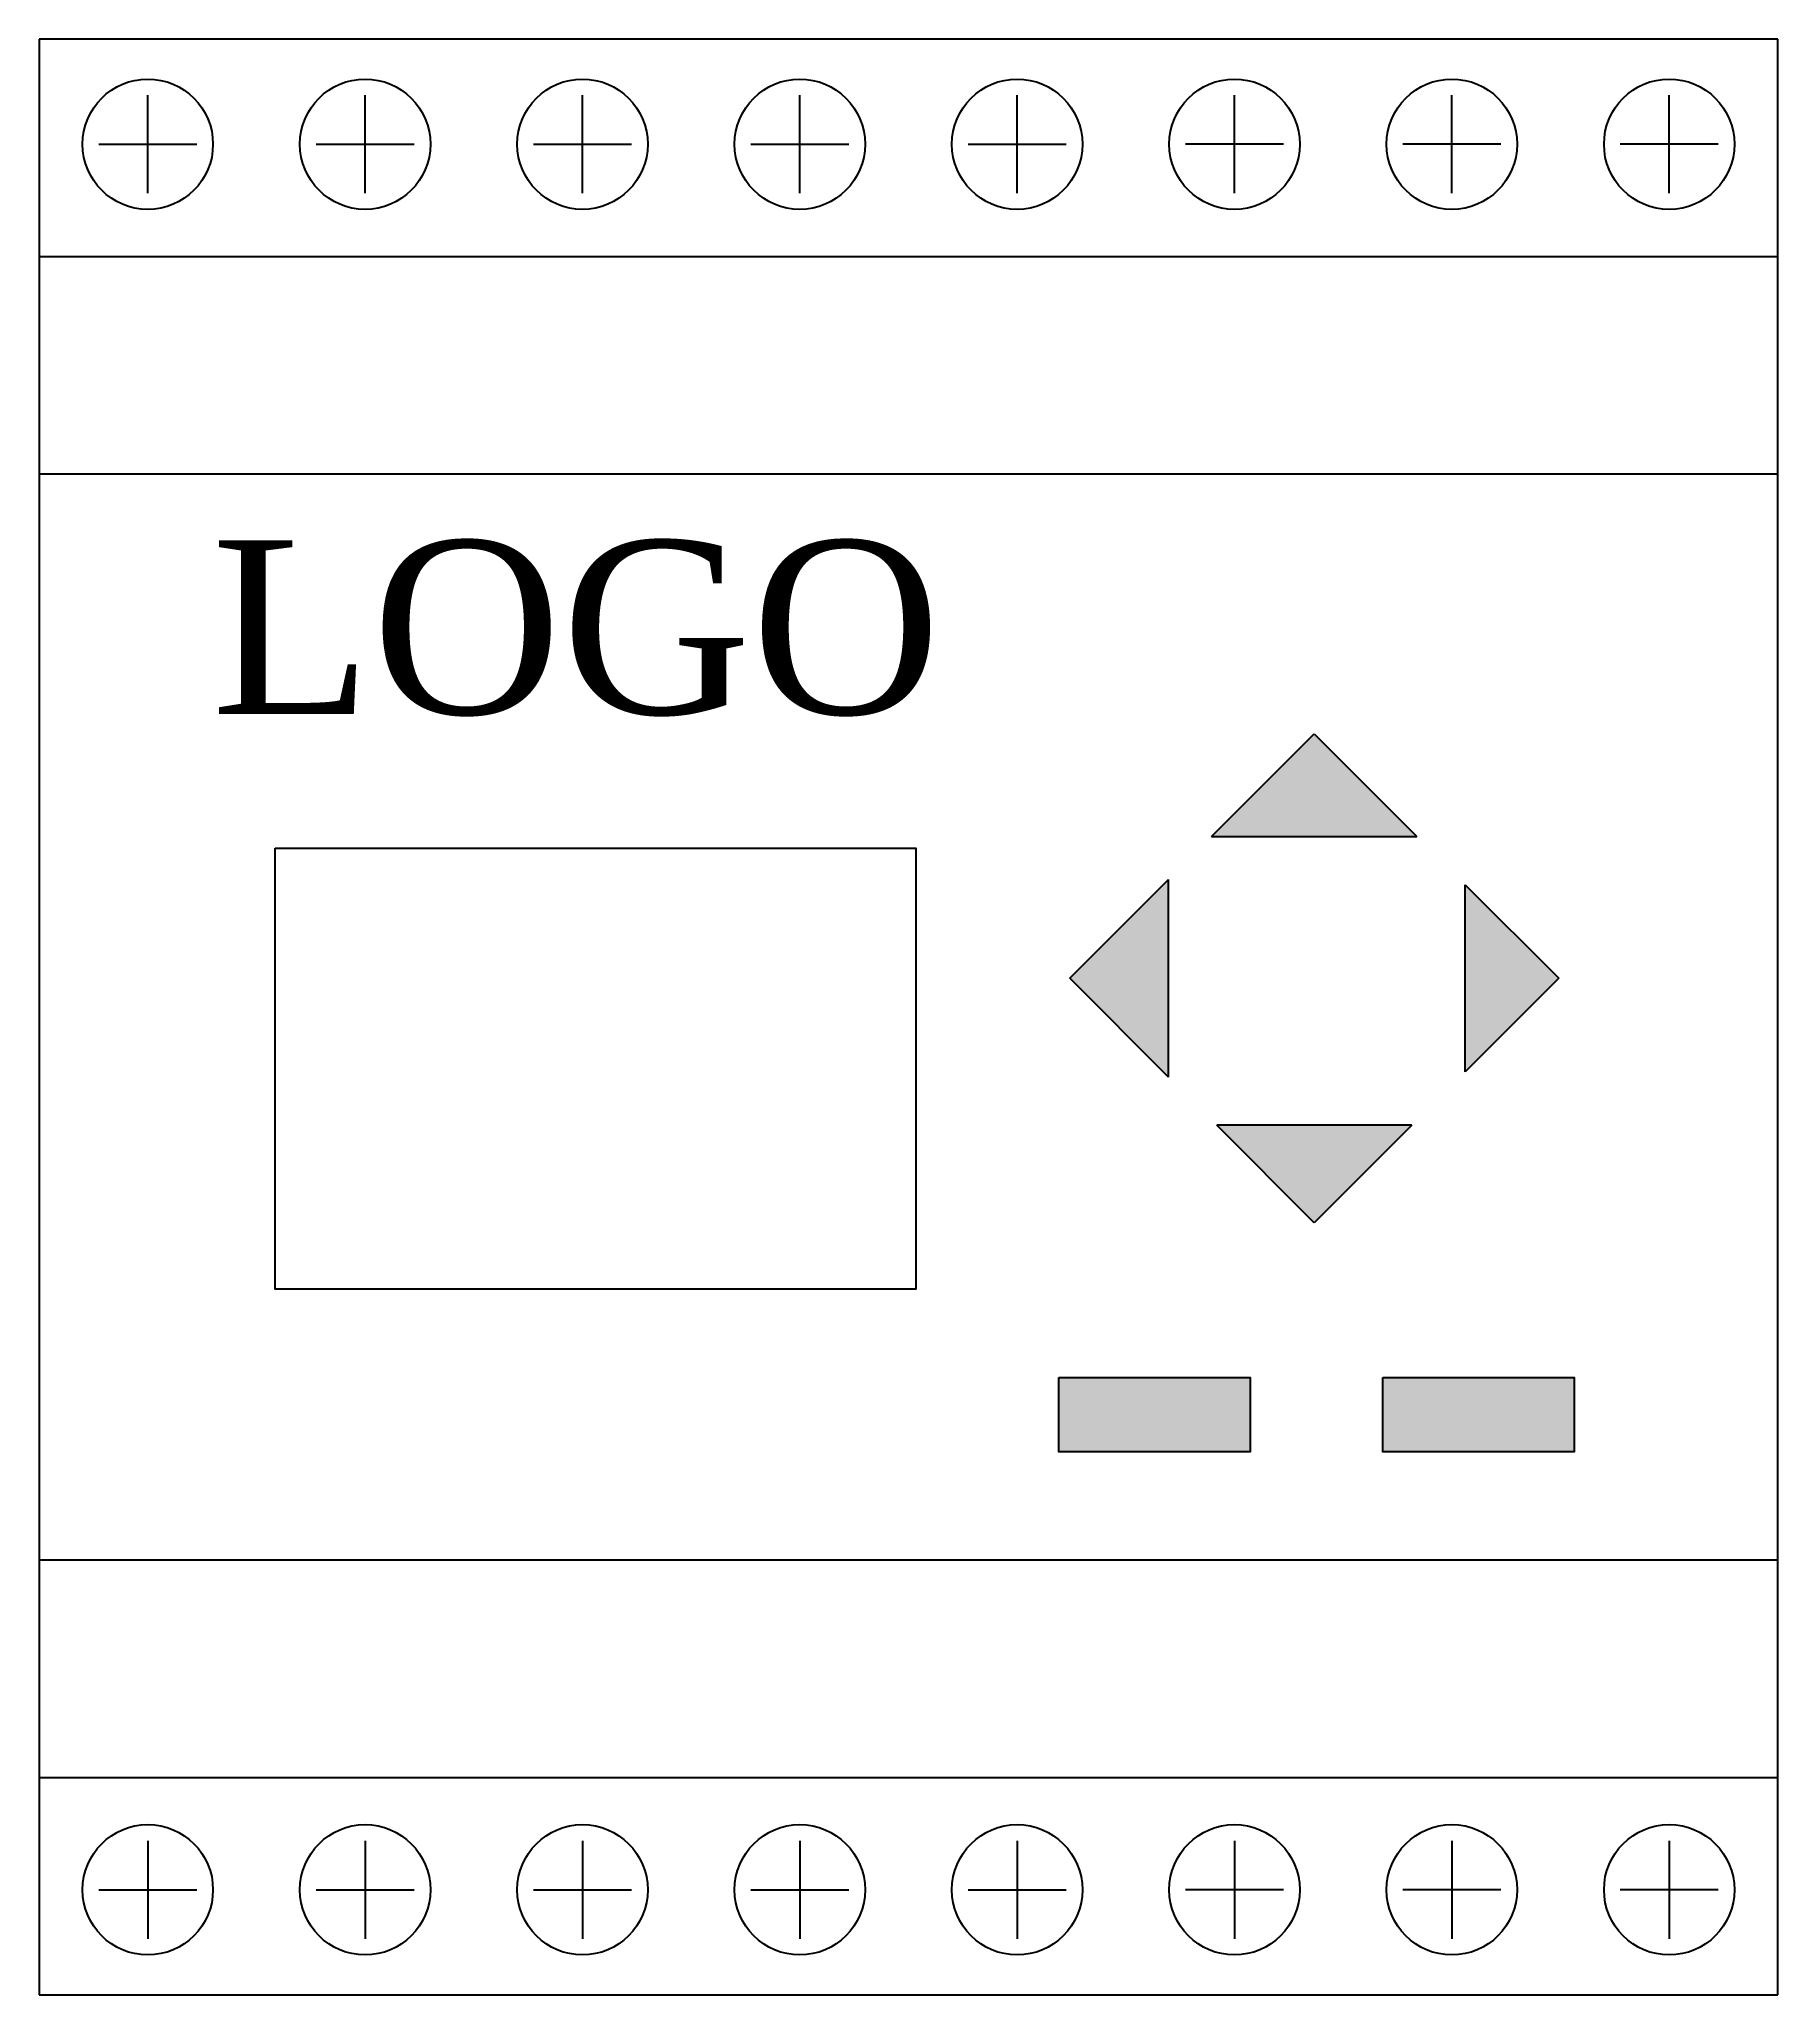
# Model space of a CAD drawing. Header units: millimetres. Extents: x 0 to 80, y 0 to 90.
import ezdxf

# ---------------------------------------------------------------- set-up
doc = ezdxf.new("R2010")
doc.units = ezdxf.units.MM

# ---------------------------------------------------------------- blocks, each defined once
blk = doc.blocks.new('Logo')
h = blk.add_hatch(color=7)
h.paths.add_polyline_path([(58.668, 58.031), (53.944, 53.308), (58.668, 53.308), (63.391, 53.308)])
h.paths.add_polyline_path([(65.614, 51.085), (65.614, 42.477), (69.918, 46.781)])
h.paths.add_polyline_path([(63.152, 40.015), (54.183, 40.015), (58.668, 35.531)])
h.paths.add_polyline_path([(51.965, 42.233), (51.965, 51.329), (47.418, 46.781)])
h.paths.add_polyline_path([(46.915, 28.415), (46.915, 24.995), (55.717, 24.995), (55.717, 28.415)])
h.paths.add_polyline_path([(61.829, 28.415), (61.829, 24.995), (70.631, 24.995), (70.631, 28.415)])
at = {"color": 7}
for p, q in [((80, 90), (0, 90)), ((0, 90), (0, 0)), ((80, 0), (80, 90)), ((5, 82.914), (5, 87.414)), ((15, 82.914), (15, 87.414)), ((25, 82.914), (25, 87.414)), ((35, 82.914), (35, 87.414)), ((45, 82.914), (45, 87.414)), ((55, 82.914), (55, 87.414)), ((65, 82.914), (65, 87.414)), ((75, 82.914), (75, 87.414)), ((2.75, 85.164), (7.25, 85.164)), ((12.75, 85.164), (17.25, 85.164)), ((22.75, 85.164), (27.25, 85.164)), ((32.75, 85.164), (37.25, 85.164)), ((42.75, 85.164), (47.25, 85.164)), ((57.25, 85.164), (52.75, 85.164)), ((67.25, 85.164), (62.75, 85.164)), ((77.25, 85.164), (72.75, 85.164)), ((0, 80), (80, 80)), ((0, 70), (80, 70)), ((53.944, 53.308), (58.668, 58.031)), ((58.668, 58.031), (63.391, 53.308)), ((53.944, 53.308), (58.668, 53.308)), ((53.944, 53.308), (63.391, 53.308)), ((47.418, 46.781), (51.965, 51.329)), ((51.965, 42.233), (51.965, 51.329)), ((65.614, 51.085), (69.918, 46.781)), ((65.614, 42.477), (65.614, 51.085)), ((51.965, 42.233), (47.418, 46.781)), ((69.918, 46.781), (65.614, 42.477)), ((58.668, 35.531), (54.183, 40.015)), ((63.152, 40.015), (54.183, 40.015)), ((63.152, 40.015), (58.668, 35.531)), ((80, 20), (0, 20)), ((0, 10), (80, 10)), ((5, 7.086), (5, 2.586)), ((15, 7.086), (15, 2.586)), ((25, 7.086), (25, 2.586)), ((35, 7.086), (35, 2.586)), ((45, 7.086), (45, 2.586)), ((55, 7.086), (55, 2.586)), ((65, 7.086), (65, 2.586)), ((75, 7.086), (75, 2.586)), ((2.75, 4.836), (7.25, 4.836)), ((12.75, 4.836), (17.25, 4.836)), ((22.75, 4.836), (27.25, 4.836)), ((32.75, 4.836), (37.25, 4.836)), ((42.75, 4.836), (47.25, 4.836)), ((57.25, 4.836), (52.75, 4.836)), ((67.25, 4.836), (62.75, 4.836)), ((77.25, 4.836), (72.75, 4.836)), ((0, 0), (80, 0))]:
    blk.add_line(p, q, dxfattribs=at)
for points in [[(10.86, 52.762), (40.33, 52.762), (40.33, 32.472), (10.86, 32.472)], [(46.915, 28.415), (55.717, 28.415), (55.717, 24.995), (46.915, 24.995)], [(61.829, 28.415), (70.631, 28.415), (70.631, 24.995), (61.829, 24.995)]]:
    blk.add_lwpolyline(points, close=True, dxfattribs=at)
for centre in [(5, 85.164), (15, 85.164), (25, 85.164), (35, 85.164), (45, 85.164), (55, 85.164), (65, 85.164), (75, 85.164), (5, 4.836), (15, 4.836), (25, 4.836), (35, 4.836), (45, 4.836), (55, 4.836), (65, 4.836), (75, 4.836)]:
    blk.add_circle(centre, 3, dxfattribs=at)
at = {"color": 7, "insert": (24.708, 62.879), "char_height": 8, "width": 49.41693, "attachment_point": 5}
blk.add_mtext('{\\fTimes New Roman|b0|i0|c0|p18;LOGO}', dxfattribs=at)

msp = doc.modelspace()

# ---------------------------------------------------------------- block references
msp.add_blockref('Logo', (0, 0))

doc.saveas('drawing.dxf')
